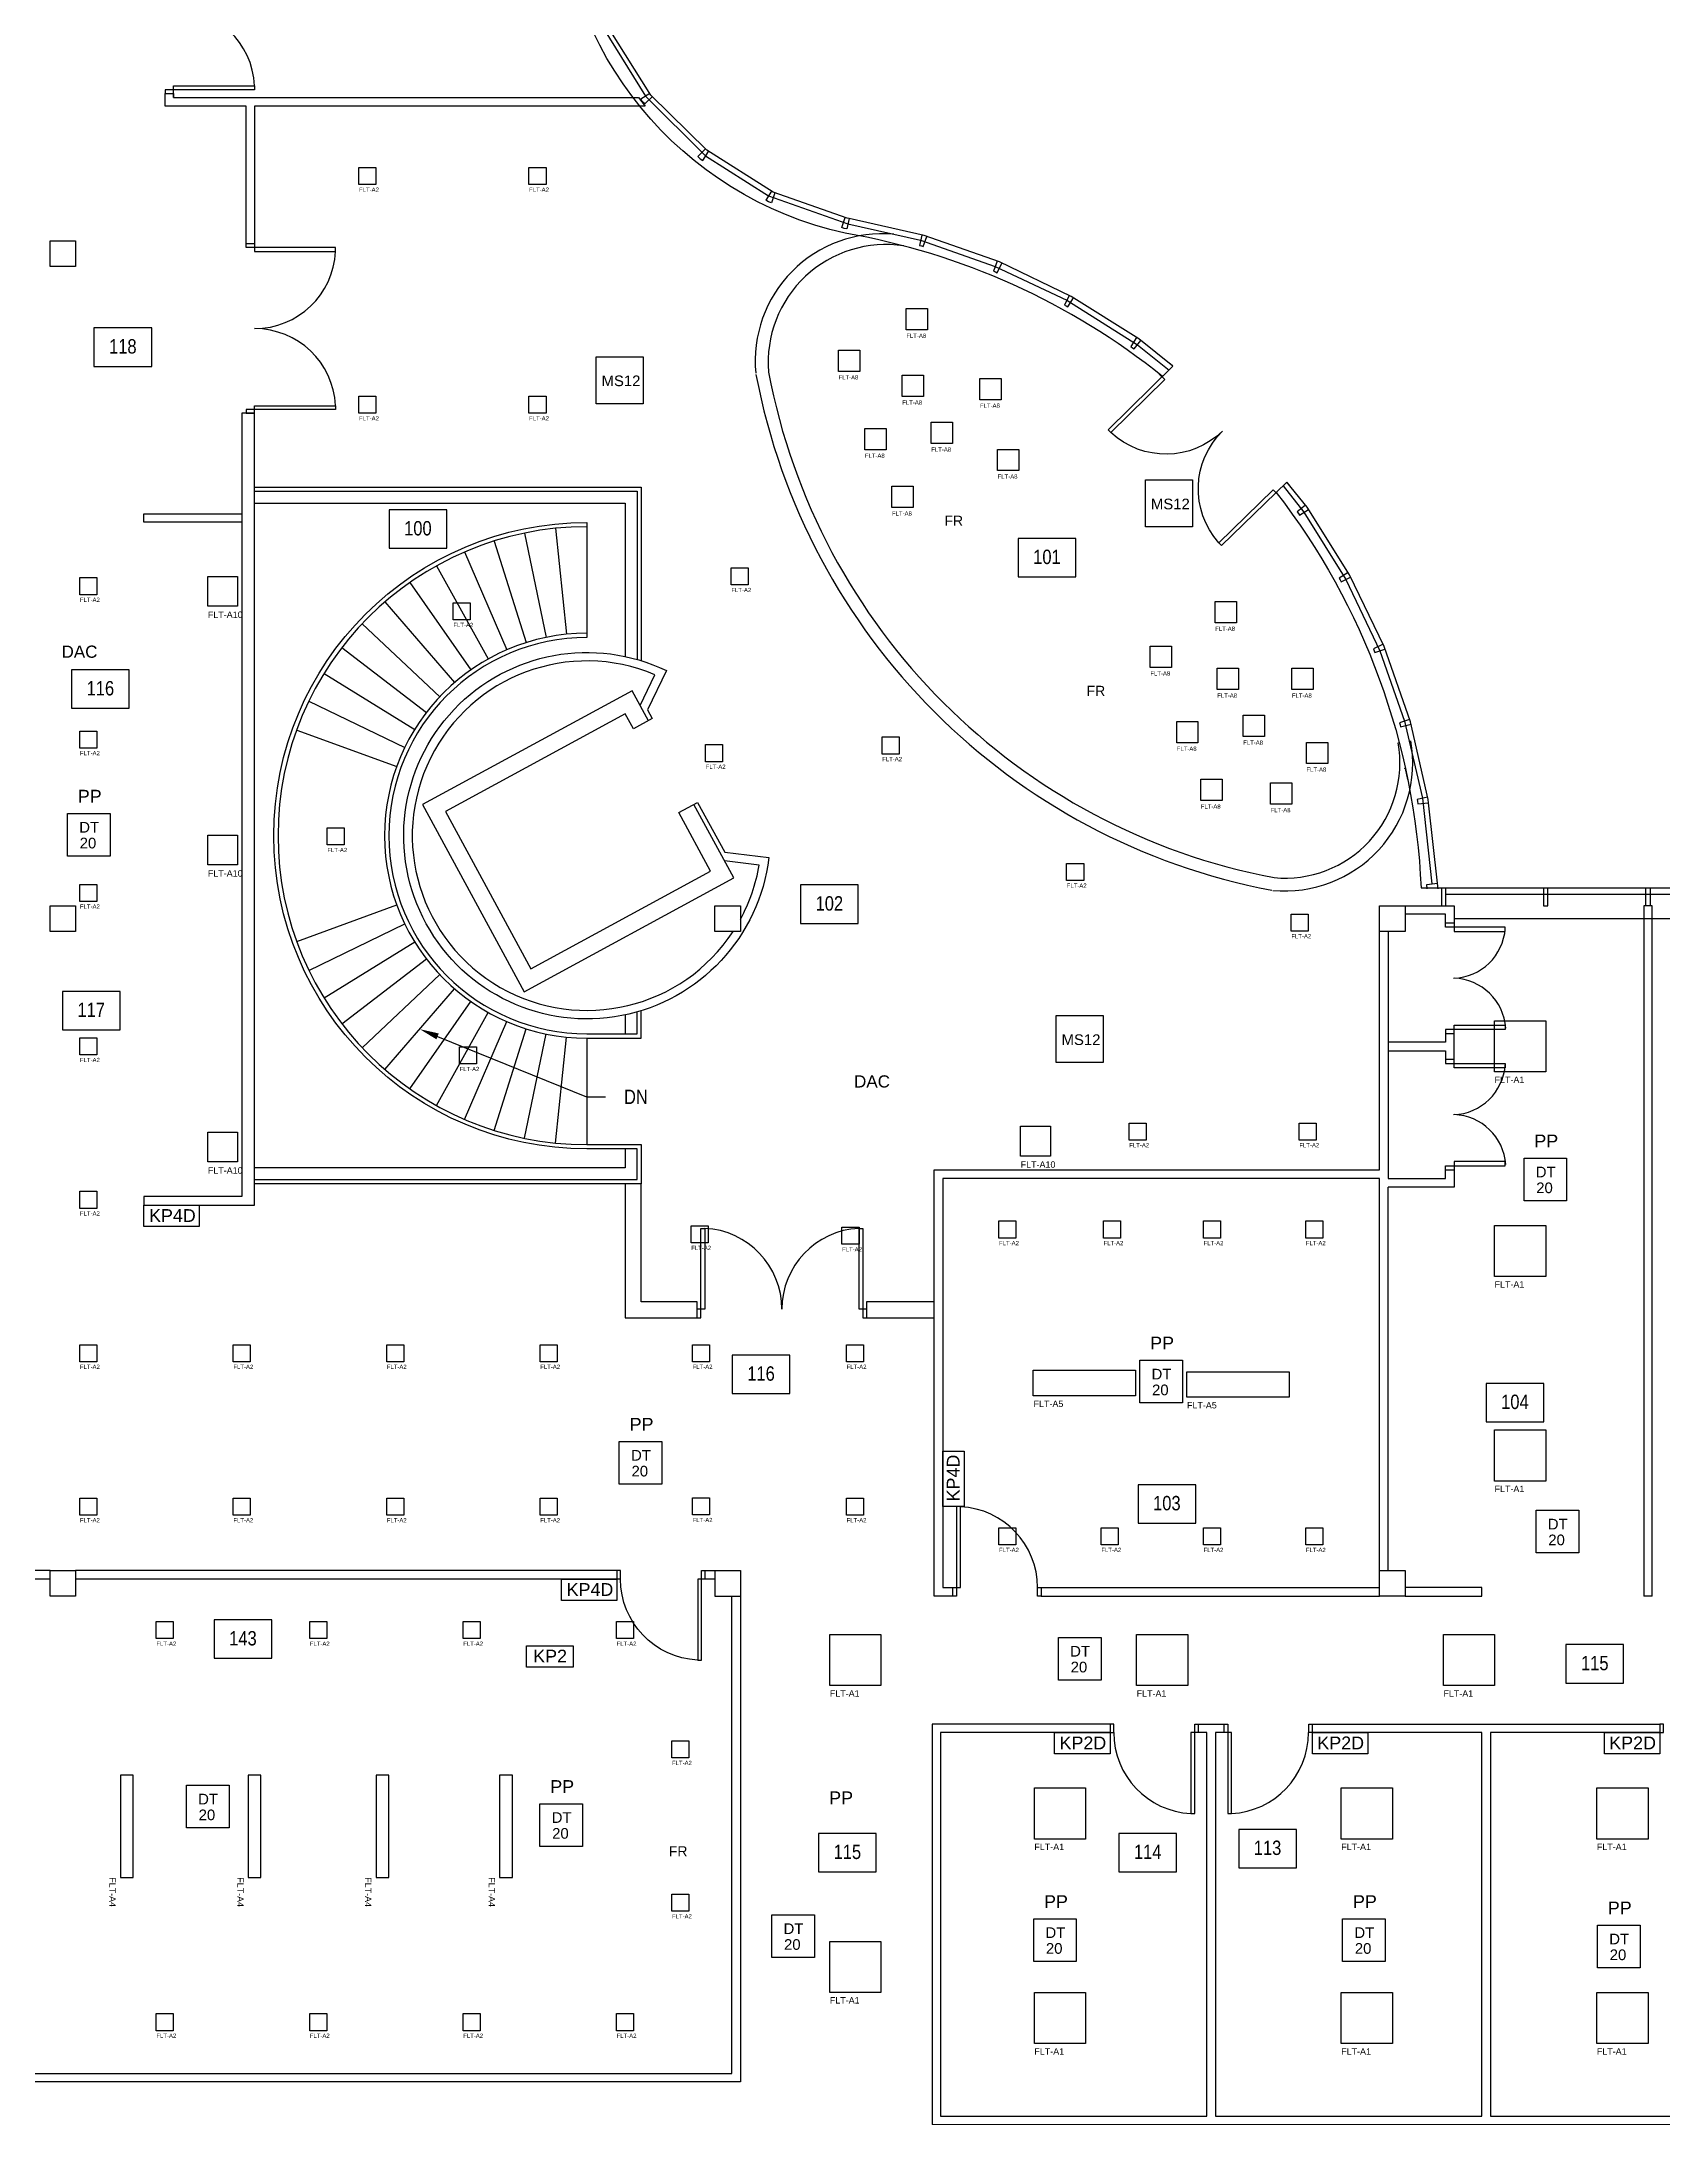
# Model space of a CAD drawing. Header units: inches. Extents: x 0 to 3575, y 0 to 2814.
# Drawn here: x 1002 to 1763, y 823 to 1797 of the extents above; entities that cross this region are included whole.
import ezdxf
from ezdxf import colors
from ezdxf.entities.mleader import LeaderData, LeaderLine
from ezdxf.enums import TextEntityAlignment as Align
from ezdxf.math import Vec2, Vec3

# ---------------------------------------------------------------- set-up
doc = ezdxf.new("R2010")
doc.units = ezdxf.units.IN
doc.header["$MEASUREMENT"] = 0
doc.set_wipeout_variables(frame=1)
doc.layers.get('0').update_dxf_attribs({"color": 255})
doc.layers.add('FLT-Fixtures', color=3, linetype='Continuous')
doc.layers.add('FLT-Peripheral-Devices', color=6, linetype='Continuous')
doc.styles.get("Standard").update_dxf_attribs({"font": 'arial.ttf'})
doc.styles.add('XR-ARCH-NEW$0$DIMS', font='ARIALN.TTF')
doc.styles.add('XR-ARCH-NEW$0$NOTES-UNIV', font='ARIALN.TTF')

# ---------------------------------------------------------------- blocks, each defined once
blk = doc.blocks.new('XR-ARCH-NEW$0$Room No')
blk.add_lwpolyline([(-0.141, 0), (0.141, 0), (0.141, 0.188), (-0.141, 0.188)], close=True)
at = {"style": 'XR-ARCH-NEW$0$NOTES-UNIV'}
blk.add_attdef('ROOM_NO', text='', height=0.0703, dxfattribs=at).set_placement((0, 0.098), align=Align.MIDDLE_CENTER)
blk = doc.blocks.new('FLT-A1')
at = {"layer": 'FLT-Fixtures'}
blk.add_lwpolyline([(0, 24), (24, 24), (24, 0), (0, 0)], close=True, dxfattribs=at)
blk.add_attdef('FLT-A1', (-0.01, -5.18), '', height=3, dxfattribs=at)
blk = doc.blocks.new('FLT-A4')
at = {"layer": 'FLT-Fixtures'}
blk.add_lwpolyline([(0, 6), (48, 6), (48, 0), (0, 0)], close=True, dxfattribs=at)
blk.add_attdef('FLT-A4', (0.1, -5.16), '', height=3, dxfattribs=at)
blk = doc.blocks.new('FLT-A5')
at = {"layer": 'FLT-Fixtures'}
blk.add_lwpolyline([(0, 12), (48, 12), (48, 0), (0, 0)], close=True, dxfattribs=at)
blk.add_attdef('FLT-A5', (0.12, -5.23), '', height=3, dxfattribs=at)
blk = doc.blocks.new('FLT-A2')
at = {"layer": 'FLT-Fixtures'}
blk.add_lwpolyline([(0, 8), (8, 8), (8, 0), (0, 0)], close=True, dxfattribs=at)
blk.add_attdef('FLT-A2', (0.06, -3.37), '', height=2)
blk = doc.blocks.new('FLT-A10-DUMMY')
at = {"layer": 'FLT-Fixtures'}
blk.add_lwpolyline([(0, 14), (14, 14), (14, 0), (0, 0)], close=True, dxfattribs=at)
blk.add_attdef('FLT-A10', (0.07, -5.5), '', height=3, dxfattribs=at)
blk = doc.blocks.new('FLT-A8-DUMMY')
at = {"layer": 'FLT-Fixtures'}
blk.add_lwpolyline([(0, 10), (10, 10), (10, 0), (0, 0)], close=True, dxfattribs=at)
blk.add_attdef('FLT-A8', (0.04, -3.79), '', height=2, dxfattribs=at)
blk = doc.blocks.new('FLT-MS12')
at = {"layer": 'FLT-Peripheral-Devices'}
blk.add_lwpolyline([(0, 22), (22, 22), (22, 0), (0, 0)], close=True, dxfattribs=at)
at = {"layer": 'FLT-Peripheral-Devices', "insert": (2.5, 13.23), "char_height": 5, "attachment_point": 1}
blk.add_mtext('MS12', dxfattribs=at)
blk = doc.blocks.new('FLT-PP')
blk.add_wipeout([(18.97, 0), (0, 0), (0, 12.32), (18.98, 12.32)]).dxf.layer = 'FLT-Peripheral-Devices'
at = {"layer": 'FLT-Peripheral-Devices', "insert": (4.85, 9.03), "char_height": 6.005, "attachment_point": 1, "bg_fill": 2}
blk.add_mtext('PP', dxfattribs=at)
blk = doc.blocks.new('FLT- OAC-DT-2000')
at = {"layer": 'FLT-Peripheral-Devices', "insert": (-4.49, 6.02), "char_height": 5, "attachment_point": 1, "bg_fill": 2}
blk.add_mtext('DT', dxfattribs=at)
at = {"layer": 'FLT-Peripheral-Devices', "insert": (-4.27, -1.39), "char_height": 5, "attachment_point": 1, "bg_fill": 2}
blk.add_mtext('20', dxfattribs=at)
at = {"layer": 'FLT-Peripheral-Devices'}
blk.add_lwpolyline([(-10, 10), (10, 10), (10, -10), (-10, -10)], close=True, dxfattribs=at)
blk = doc.blocks.new('FLT-DAC')
blk.add_wipeout([(0, 12.79), (23.32, 12.79), (23.32, 0), (0, 0)]).dxf.layer = 'FLT-Fixtures'
at = {"layer": 'FLT-Fixtures', "insert": (4.08, 9.19), "char_height": 5.72, "attachment_point": 1, "bg_fill": 2}
blk.add_mtext('DAC', dxfattribs=at)
blk = doc.blocks.new('FLT-KP2L')
at = {"layer": 'FLT-Peripheral-Devices'}
blk.add_lwpolyline([(0, 10), (22, 10), (22, 0), (0, 0)], close=True, dxfattribs=at)
blk.add_text('KP2', height=6.005, dxfattribs=at).set_placement((3.23, 2.12))
blk = doc.blocks.new('FLT-KP2LD')
at = {"layer": 'FLT-Peripheral-Devices'}
blk.add_lwpolyline([(0, 10), (26, 10), (26, 0), (0, 0)], close=True, dxfattribs=at)
blk.add_text('KP2D', height=6.005, dxfattribs=at).set_placement((2.31, 2.12))
blk = doc.blocks.new('FLT- KP4LD')
at = {"layer": 'FLT-Peripheral-Devices'}
blk.add_lwpolyline([(0, 10), (26, 10), (26, 0), (0, 0)], close=True, dxfattribs=at)
blk.add_text('KP4D', height=6.005, dxfattribs=at).set_placement((2.46, 2.12))
blk = doc.blocks.new('FLT-FR')
blk.add_wipeout([(0, 10), (19, 10), (19, 0), (0, 0)])
at = {"insert": (6.1, 7.11), "char_height": 4.725, "attachment_point": 1, "bg_fill": 2}
blk.add_mtext('FR', dxfattribs=at)

msp = doc.modelspace()

# ---------------------------------------------------------------- linework, layer by layer
for p, q in [((1287.72, 1773.03), (1283.51, 1770.37)), ((1344.74, 1727.11), (1342.1, 1722.86)), ((1214.57, 1562.94), (1229.61, 1515.26)), ((1228.85, 1566.66), (1238.96, 1517.69)), ((1243.44, 1568.91), (1248.52, 1519.16)), ((1187.51, 1551.27), (1211.87, 1507.61)), ((1200.74, 1557.8), (1220.54, 1511.89)), ((1175, 1543.43), (1203.68, 1502.48)), ((1163.36, 1534.37), (1196.06, 1496.53)), ((1152.7, 1524.16), (1189.07, 1489.85)), ((1143.14, 1512.93), (1182.8, 1482.49)), ((1134.76, 1500.78), (1177.32, 1474.53)), ((1127.66, 1487.84), (1172.67, 1466.05)), ((1121.92, 1474.25), (1168.9, 1457.15)), ((1659.17, 1399.77), (1659.17, 1391.77)), ((1661.17, 1399.77), (1661.17, 1391.77)), ((1121.92, 1375.06), (1168.9, 1392.16)), ((1665.17, 1385.77), (1942.17, 1385.77)), ((1127.66, 1361.47), (1172.67, 1383.26)), ((1134.76, 1348.53), (1177.32, 1374.78)), ((1143.14, 1336.39), (1182.8, 1366.82)), ((1152.7, 1325.15), (1189.07, 1359.46)), ((1163.36, 1314.95), (1196.06, 1352.78)), ((1175, 1305.88), (1203.68, 1346.84)), ((1187.51, 1298.04), (1211.87, 1341.7)), ((1200.74, 1291.51), (1220.54, 1337.43)), ((1276.17, 1340.56), (1276.17, 1331.66)), ((1214.57, 1286.37), (1229.61, 1334.05)), ((1228.85, 1282.65), (1238.96, 1331.62)), ((1243.44, 1280.41), (1248.52, 1330.15)), ((1634.17, 1079.77), (1634.17, 1259.76)), ((1006.17, 1079.77), (1018.17, 1079.77)), ((1758.17, 1067.77), (1754.17, 1067.77))]:
    msp.add_line(p, q)
for points in [[(1528.28, 1640.16, 0.127386), (1379.3, 1707.42, -0.346372), (1244.73, 1871.77), (1244.17, 1871.77), (1244.17, 2009.77), (1318.17, 2009.77)], [(1140.17, 1626.49, 0.399698), (1102.17, 1662.64, 0.399698), (1140.17, 1698.79)], [(1406.82, 1701.44, 0.484753), (1343.39, 1642.27, 0.308275), (1580.67, 1404.98, 0.495468), (1638.9, 1468.17), (1639.54, 1468.33)], [(1554.67, 1562.16, -0.399698), (1556.53, 1614.57, -0.399698), (1504.09, 1613.82)], [(1581.68, 1585.76, -0.155223), (1649.63, 1400.16), (2586.17, 1400.16), (2586.17, 123.77), (926.17, 123.77), (926.17, 461.77), (946.47, 461.77), (946.47, 420.77), (948.47, 420.77), (948.47, 456.77), (944.47, 456.77)], [(1102.17, 1263.27), (1281.67, 1263.27), (1281.67, 1277.66), (1258.17, 1277.66, -1), (1258.17, 1571.66), (1258.17, 1517.66, 1), (1258.17, 1331.66), (1281.67, 1331.66), (1281.67, 1341.93)], [(1258.17, 1519.66, 1), (1258.17, 1329.66), (1258.17, 1279.66), (1283.67, 1279.66), (1283.67, 1261.27), (1102.17, 1261.27)], [(1343.55, 1414.36, -3.114687), (1295.44, 1502.16), (1286.54, 1483.65), (1288.74, 1479.59), (1279.95, 1474.82), (1276.14, 1481.85), (1191.77, 1436.04), (1231.85, 1362.22), (1316.22, 1408.03), (1301.29, 1435.53), (1310.08, 1440.3), (1322.8, 1416.86), (1343.55, 1414.36)], [(1283.11, 1485.76), (1290.06, 1500.2, 2.136992), (1326.79, 1379.77)], [(1330.17, 1385.41, 0.082738), (1339.01, 1410.88), (1322.71, 1412.84)], [(1385.82, 1240.39, 0.399698), (1349.67, 1202.39, 0.399698), (1313.52, 1240.39)], [(1310.07, 1037.77, -0.399698), (1273.92, 1075.77), (1018.17, 1075.77)]]:
    msp.add_lwpolyline(points, format="xyb")
for points in [[(1249.63, 1871.77), (1253.68, 1838.75), (1265.9, 1803.46), (1285.61, 1771.7), (1313.83, 1743.72), (1343.4, 1725), (1380.65, 1711.87), (1414.77, 1704.08), (1449.81, 1691.82), (1483.34, 1675.94), (1516.55, 1655.07), (1531.37, 1643.18)], [(1381.2, 1714.3), (1380.3, 1714.5), (1345.51, 1726.62), (1314.39, 1746.32), (1288.21, 1772.25), (1268.55, 1803.4), (1268.25, 1804.27), (1256.67, 1837.3), (1251.96, 1835.65), (1251.56, 1836.78), (1251.18, 1838.43), (1256.17, 1839.07)], [(1064.17, 1771.1), (1064.17, 1776.52), (1102.17, 1776.52), (1102.17, 1774.77), (1060.17, 1774.77), (1060.17, 1773.02), (1064.17, 1773.02), (1064.17, 1771.1), (1282.31, 1771.1), (1285.47, 1767.1), (1102.17, 1767.1), (1102.17, 1702.39), (1098.17, 1702.39), (1098.17, 1767.1), (1060.17, 1767.1), (1060.17, 1773.02)], [(1288.86, 1771.6), (1285.35, 1768.05), (1284.29, 1769.1), (1283.49, 1770.36)], [(1313.73, 1746.97), (1310.21, 1743.42), (1311.25, 1742.39), (1312.49, 1741.61), (1315.16, 1745.83)], [(1346.38, 1726.32), (1344.74, 1721.6), (1343.33, 1722.09), (1342.06, 1722.89)], [(1533.21, 1644.99), (1517.17, 1657.78), (1485.5, 1677.68), (1451.81, 1693.9), (1416.5, 1706.26), (1381.21, 1714.31), (1380.09, 1709.42), (1378.92, 1709.69), (1377.79, 1710.08), (1379.43, 1714.8)], [(1415.33, 1706.52), (1414.22, 1701.65), (1415.12, 1701.44), (1415.99, 1701.14), (1417.64, 1705.86)], [(1102.17, 1702.39), (1102.17, 1698.89), (1140.17, 1698.89), (1140.17, 1700.64), (1098.17, 1700.64), (1098.17, 1702.39)], [(1450.67, 1694.3), (1449.02, 1689.58), (1449.89, 1689.28), (1450.72, 1688.88), (1452.89, 1693.38)], [(1484.42, 1678.2), (1482.25, 1673.69), (1483.08, 1673.29), (1483.86, 1672.8), (1486.52, 1677.04)], [(1516.16, 1658.42), (1513.5, 1654.18), (1514.28, 1653.69), (1515, 1653.12), (1518.11, 1657.03)], [(1526.69, 1641.18), (1529.46, 1638.8), (1504.02, 1613.89), (1502.79, 1615.14), (1533.21, 1644.99), (1531.83, 1646.09)], [(1102.17, 1622.89), (1096.17, 1622.89), (1096.17, 1255.27), (1050.17, 1255.27), (1050.17, 1251.27), (1102.17, 1251.27), (1102.17, 1626.39), (1140.17, 1626.39), (1140.17, 1624.64), (1098.17, 1624.64), (1098.17, 1622.89), (1102.17, 1622.89)], [(1582.57, 1584.59), (1580.19, 1587), (1554.74, 1562.08), (1555.96, 1560.83), (1586.71, 1590.64), (1587.88, 1589.18)], [(1584.86, 1588.84), (1594.7, 1576.42), (1614.35, 1544.93), (1630.35, 1511.44), (1641.91, 1478.41), (1650.28, 1442.25), (1654.69, 1402.09)], [(1657.7, 1399.77), (1657.41, 1402.38), (1653.2, 1440.15), (1652.98, 1441.63), (1644.66, 1478.1), (1632.31, 1513.4), (1616.08, 1547.1), (1596.18, 1578.77), (1586.71, 1590.64)], [(1102.17, 1588.27), (1283.67, 1588.27), (1283.67, 1506.79)], [(1102.17, 1586.27), (1281.67, 1586.27), (1281.67, 1507.38)], [(1276.17, 1277.66), (1276.17, 1268.77), (1102.17, 1268.77), (1102.17, 1580.77), (1276.17, 1580.77), (1276.17, 1508.75)], [(1595.43, 1579.71), (1591.52, 1576.59), (1592.1, 1575.87), (1592.59, 1575.09), (1596.82, 1577.75)], [(1096.17, 1571.77), (1050.17, 1571.77), (1050.17, 1575.77), (1096.17, 1575.77)], [(1615.44, 1548.12), (1611.21, 1545.46), (1611.7, 1544.68), (1612.1, 1543.85), (1616.6, 1546.02)], [(1631.79, 1514.48), (1627.28, 1512.31), (1627.68, 1511.48), (1627.99, 1510.62), (1632.71, 1512.27)], [(1286.98, 1478.64), (1279.35, 1492.7), (1180.92, 1439.25), (1228.64, 1351.37), (1327.07, 1404.82), (1308.32, 1439.35)], [(1644.27, 1479.23), (1639.55, 1477.58), (1639.85, 1476.71), (1640.05, 1475.82), (1644.93, 1476.93)], [(1641.68, 1456.39), (1642.21, 1456.23), (1643.21, 1450.96)], [(1652.72, 1442.81), (1647.84, 1441.69), (1648.05, 1440.8), (1648.18, 1439.6), (1653.2, 1440.15)], [(1652.56, 1399.77), (1652.33, 1401.83), (1657.36, 1402.38)], [(1661.17, 1397.27), (2576.17, 1397.27)], [(1707.17, 1399.77), (1707.17, 1391.77), (1709.17, 1391.77), (1709.17, 1399.77)], [(1757.17, 1399.77), (1757.17, 1391.77), (1755.17, 1391.77), (1755.17, 1399.77)], [(1471.42, 1067.77), (1630.17, 1067.77), (1630.17, 1263.77), (1425.17, 1263.77), (1425.17, 1071.77), (1433.42, 1071.77), (1433.42, 1109.77), (1431.67, 1109.77), (1431.67, 1067.77), (1421.17, 1067.77), (1421.17, 1267.77), (1630.17, 1267.77), (1630.17, 1391.77), (1665.17, 1391.77), (1665.17, 1379.77), (1689.17, 1379.77), (1689.17, 1381.77), (1661.17, 1381.77), (1661.17, 1387.77), (1642.17, 1387.77)], [(1642.17, 1391.77), (1642.17, 1379.77), (1630.17, 1379.77)], [(1758.17, 1067.77), (1758.17, 1391.77), (1754.17, 1391.77), (1754.17, 1067.77)], [(1634.17, 1379.77), (1634.17, 1263.76), (1661.17, 1263.76), (1661.17, 1269.76), (1665.17, 1269.76)], [(1661.17, 1383.77), (1665.17, 1383.77)], [(1258.17, 1329.66), (1283.67, 1329.66), (1283.67, 1342.52)], [(1634.17, 1323.76), (1661.17, 1323.76), (1661.17, 1317.76), (1689.17, 1317.76), (1689.17, 1315.76), (1665.17, 1315.76), (1665.17, 1335.76), (1689.17, 1335.76), (1689.17, 1333.76), (1661.17, 1333.76), (1661.17, 1327.76), (1634.17, 1327.76)], [(1661.17, 1331.76), (1665.17, 1331.76)], [(1661.17, 1319.76), (1665.17, 1319.76)], [(1665.17, 1269.75), (1689.17, 1269.75), (1689.17, 1271.75), (1665.17, 1271.75), (1665.17, 1259.76), (1634.17, 1259.76)], [(1665.17, 1267.76), (1661.17, 1267.76)], [(1276.17, 1261.27), (1276.17, 1198.39), (1311.67, 1198.39), (1311.67, 1240.39), (1313.42, 1240.39), (1313.42, 1202.39), (1309.92, 1202.39)], [(1309.92, 1198.39), (1309.92, 1205.89), (1283.67, 1205.89), (1283.67, 1261.27)], [(1389.44, 1202.39), (1385.92, 1202.39), (1385.92, 1240.39), (1387.67, 1240.39), (1387.67, 1198.39), (1421.17, 1198.39)], [(1421.17, 1205.89), (1389.44, 1205.89), (1389.44, 1198.39)], [(1273.92, 1075.77), (1273.92, 1079.77), (1018.17, 1079.77), (1018.17, 1067.77), (1006.17, 1067.77), (1006.17, 1079.77), (934.17, 1079.77)], [(1006.17, 1075.77), (938.17, 1075.77), (938.17, 843.77), (1326.17, 843.77), (1326.17, 1067.77)], [(1272.17, 1079.77), (1272.17, 1075.77)], [(1313.67, 1075.77), (1313.67, 1079.77)], [(1318.17, 1079.77), (1318.17, 1067.77), (1330.17, 1067.77)], [(1630.17, 1079.77), (1642.17, 1079.77), (1642.17, 1067.77), (1630.17, 1067.77)], [(1429.92, 1067.77), (1429.92, 1071.77)], [(1471.42, 1071.77), (1471.42, 1067.77), (1469.67, 1067.77), (1469.67, 1071.77)], [(1469.67, 1071.77), (1630.17, 1071.77)], [(1642.17, 1067.77), (1678.17, 1067.77), (1678.17, 1071.77), (1642.17, 1071.77)], [(1503.67, 1007.77), (1503.67, 1003.77), (1505.42, 1003.77), (1505.42, 1007.77), (1420.17, 1007.77)], [(1420.17, 1007.77), (1420.17, 819.77), (1845.92, 819.77), (1845.92, 635.77), (1891.92, 635.77), (1891.92, 639.77), (1849.92, 639.77), (1849.92, 819.77), (1951.94, 819.77), (1951.94, 767.77)], [(1549.17, 823.77), (1549.17, 1003.77), (1541.67, 1003.77), (1541.67, 965.77), (1543.42, 965.77), (1543.42, 1007.77), (1558.92, 1007.77), (1558.92, 965.77), (1560.67, 965.77), (1560.67, 1003.77), (1553.17, 1003.77), (1553.17, 823.77), (1678.17, 823.77), (1678.17, 1003.77)], [(1545.17, 1003.77), (1545.17, 1007.77)], [(1557.17, 1003.77), (1557.17, 1007.77)], [(1598.67, 1003.77), (1596.92, 1003.77), (1596.92, 1007.77), (1598.67, 1007.77)], [(1678.17, 1003.77), (1598.67, 1003.77), (1598.67, 1007.77), (1761.67, 1007.77), (1761.67, 1003.77), (1682.17, 1003.77)], [(1682.17, 1003.77), (1682.17, 823.77), (1807.17, 823.77), (1807.17, 1003.77), (1799.67, 1003.77), (1799.67, 965.77), (1801.42, 965.77), (1801.42, 1007.77), (1816.92, 1007.77), (1816.92, 965.77), (1818.67, 965.77), (1818.67, 1003.77), (1811.17, 1003.77), (1811.17, 823.77), (2004.17, 823.77), (2004.17, 1003.77)], [(1761.67, 1003.77), (1763.42, 1003.77), (1763.42, 1007.77), (1761.67, 1007.77)], [(1503.67, 1003.77), (1424.17, 1003.77)], [(1424.17, 1003.77), (1424.17, 823.77), (1549.17, 823.77)]]:
    msp.add_lwpolyline(points)
for points in [[(1018.17, 1703.77), (1018.17, 1691.77), (1006.17, 1691.77), (1006.17, 1703.77)], [(1006.17, 1391.77), (1018.17, 1391.77), (1018.17, 1379.77), (1006.17, 1379.77)], [(1330.17, 1391.77), (1330.17, 1379.77), (1318.17, 1379.77), (1318.17, 1391.77)]]:
    msp.add_lwpolyline(points, close=True)
for centre, radius, start, end in [((1064.17, 1774.72), 38.04, 2.85402, 90), ((1396.93, 1647.41, 168), 59.79, 85.0026, 185.47813), ((1636.17, 1697.77), 304, 190.73355, 259.26645), ((1258.17, 1424.66), 145, 90, 270), ((1585.73, 1458.74), 60, 264.62304, 10.05084), ((1664.03, 1382.96), 25.22, 272.09107, 355.9669), ((1664.25, 1332.56), 25.22, 4.0331, 87.90893), ((1664.03, 1318.95), 25.22, 272.09107, 355.9669), ((1664.25, 1268.56), 25.22, 4.0331, 87.90893), ((1431.63, 1071.77), 38.04, 0, 87.14598), ((1543.47, 1003.77), 38.04, 180, 267.14598), ((1558.78, 1003.76), 38.04, 272.85402, 0)]:
    msp.add_arc(centre, radius, start, end)

# ---------------------------------------------------------------- block references
at = {"xscale": 96, "yscale": 96, "zscale": 96}
for p, values in [((1040.33, 1644.91), {'ROOM_NO': '118'}), ((1178.82, 1559.53), {'ROOM_NO': '100'}), ((1474.07, 1546.11), {'ROOM_NO': '101'}), ((1029.79, 1484.45), {'ROOM_NO': '116'}), ((1371.93, 1383.49), {'ROOM_NO': '102'}), ((1025.5, 1333.54), {'ROOM_NO': '117'}), ((1339.87, 1162.85), {'ROOM_NO': '116'}), ((1693.7, 1149.55), {'ROOM_NO': '104'}), ((1530.35, 1102.02), {'ROOM_NO': '103'}), ((1096.71, 1038.61), {'ROOM_NO': '143'}), ((1731.2, 1026.98), {'ROOM_NO': '115'}), ((1380.39, 938.37), {'ROOM_NO': '115'}), ((1521.35, 938.37), {'ROOM_NO': '114'}), ((1577.6, 940.27), {'ROOM_NO': '113'})]:
    msp.add_blockref('XR-ARCH-NEW$0$Room No', p, dxfattribs=at).add_auto_attribs(values)
at = {"layer": 'FLT-Fixtures'}
for name, p, values in [('FLT-A2', (1151.15, 1730.22), {'FLT-A2': 'FLT-A2'}), ('FLT-A2', (1230.95, 1730.22), {'FLT-A2': 'FLT-A2'}), ('FLT-A8-DUMMY', (1408.03, 1662.08), {'FLT-A8': 'FLT-A8'}), ('FLT-A8-DUMMY', (1376.19, 1642.56), {'FLT-A8': 'FLT-A8'}), ('FLT-A8-DUMMY', (1406.11, 1630.74), {'FLT-A8': 'FLT-A8'}), ('FLT-A8-DUMMY', (1442.61, 1629.28), {'FLT-A8': 'FLT-A8'}), ('FLT-A2', (1151.15, 1622.9), {'FLT-A2': 'FLT-A2'}), ('FLT-A2', (1230.95, 1622.9), {'FLT-A2': 'FLT-A2'}), ('FLT-A8-DUMMY', (1419.73, 1608.67), {'FLT-A8': 'FLT-A8'}), ('FLT-A8-DUMMY', (1388.57, 1605.79), {'FLT-A8': 'FLT-A8'}), ('FLT-A8-DUMMY', (1450.89, 1595.98), {'FLT-A8': 'FLT-A8'}), ('FLT-A8-DUMMY', (1401.31, 1578.69), {'FLT-A8': 'FLT-A8'}), ('FLT-A2', (1325.88, 1542.33), {'FLT-A2': 'FLT-A2'}), ('FLT-A2', (1020.17, 1537.77), {'FLT-A2': 'FLT-A2'}), ('FLT-A10-DUMMY', (1080.17, 1532.37), {'FLT-A10': 'FLT-A10'}), ('FLT-A2', (1195.42, 1525.93), {'FLT-A2': 'FLT-A2'}), ('FLT-A8-DUMMY', (1552.97, 1524.57), {'FLT-A8': 'FLT-A8'}), ('FLT-A8-DUMMY', (1522.58, 1503.59), {'FLT-A8': 'FLT-A8'}), ('FLT-A8-DUMMY', (1553.95, 1493.22), {'FLT-A8': 'FLT-A8'}), ('FLT-A8-DUMMY', (1589, 1493.22), {'FLT-A8': 'FLT-A8'}), ('FLT-A2', (1020.17, 1465.77), {'FLT-A2': 'FLT-A2'}), ('FLT-A8-DUMMY', (1534.95, 1468.28), {'FLT-A8': 'FLT-A8'}), ('FLT-A8-DUMMY', (1566.11, 1471.16), {'FLT-A8': 'FLT-A8'}), ('FLT-A2', (1313.86, 1459.39), {'FLT-A2': 'FLT-A2'}), ('FLT-A2', (1396.67, 1462.99), {'FLT-A2': 'FLT-A2'}), ('FLT-A8-DUMMY', (1595.82, 1458.47), {'FLT-A8': 'FLT-A8'}), ('FLT-A8-DUMMY', (1546.24, 1441.17), {'FLT-A8': 'FLT-A8'}), ('FLT-A8-DUMMY', (1579.04, 1439.47), {'FLT-A8': 'FLT-A8'}), ('FLT-A10-DUMMY', (1080.17, 1410.96), {'FLT-A10': 'FLT-A10'}), ('FLT-A2', (1136.26, 1420.31), {'FLT-A2': 'FLT-A2'}), ('FLT-A2', (1483.3, 1403.6), {'FLT-A2': 'FLT-A2'}), ('FLT-A2', (1020.17, 1393.77), {'FLT-A2': 'FLT-A2'}), ('FLT-A2', (1588.71, 1379.86), {'FLT-A2': 'FLT-A2'}), ('FLT-A1', (1684.17, 1313.77), {'FLT-A1': 'FLT-A1'}), ('FLT-A2', (1020.17, 1321.77), {'FLT-A2': 'FLT-A2'}), ('FLT-A2', (1198.29, 1317.54), {'FLT-A2': 'FLT-A2'}), ('FLT-A10-DUMMY', (1461.66, 1274.32), {'FLT-A10': 'FLT-A10'}), ('FLT-A2', (1512.66, 1281.77), {'FLT-A2': 'FLT-A2'}), ('FLT-A2', (1592.47, 1281.77), {'FLT-A2': 'FLT-A2'}), ('FLT-A10-DUMMY', (1080.17, 1271.56), {'FLT-A10': 'FLT-A10'}), ('FLT-A2', (1020.17, 1249.77), {'FLT-A2': 'FLT-A2'}), ('FLT-A2', (1307.07, 1233.59), {'FLT-A2': 'FLT-A2'}), ('FLT-A2', (1377.86, 1232.9), {'FLT-A2': 'FLT-A2'}), ('FLT-A2', (1451.53, 1235.84), {'FLT-A2': 'FLT-A2'}), ('FLT-A2', (1500.55, 1235.84), {'FLT-A2': 'FLT-A2'}), ('FLT-A2', (1547.53, 1235.84), {'FLT-A2': 'FLT-A2'}), ('FLT-A2', (1595.53, 1235.84), {'FLT-A2': 'FLT-A2'}), ('FLT-A1', (1684.17, 1217.77), {'FLT-A1': 'FLT-A1'}), ('FLT-A2', (1020.17, 1177.77), {'FLT-A2': 'FLT-A2'}), ('FLT-A2', (1092.17, 1177.77), {'FLT-A2': 'FLT-A2'}), ('FLT-A2', (1164.17, 1177.77), {'FLT-A2': 'FLT-A2'}), ('FLT-A2', (1236.17, 1177.77), {'FLT-A2': 'FLT-A2'}), ('FLT-A2', (1307.73, 1177.77), {'FLT-A2': 'FLT-A2'}), ('FLT-A2', (1379.99, 1177.77), {'FLT-A2': 'FLT-A2'}), ('FLT-A5', (1467.67, 1161.77), {'FLT-A5': 'FLT-A5'}), ('FLT-A5', (1539.67, 1161.09), {'FLT-A5': 'FLT-A5'}), ('FLT-A1', (1684.17, 1121.77), {'FLT-A1': 'FLT-A1'}), ('FLT-A2', (1020.17, 1105.77), {'FLT-A2': 'FLT-A2'}), ('FLT-A2', (1092.17, 1105.77), {'FLT-A2': 'FLT-A2'}), ('FLT-A2', (1164.17, 1105.77), {'FLT-A2': 'FLT-A2'}), ('FLT-A2', (1236.17, 1105.77), {'FLT-A2': 'FLT-A2'}), ('FLT-A2', (1307.73, 1105.88), {'FLT-A2': 'FLT-A2'}), ('FLT-A2', (1379.99, 1105.77), {'FLT-A2': 'FLT-A2'}), ('FLT-A2', (1451.53, 1091.84), {'FLT-A2': 'FLT-A2'}), ('FLT-A2', (1499.55, 1091.84), {'FLT-A2': 'FLT-A2'}), ('FLT-A2', (1547.53, 1091.84), {'FLT-A2': 'FLT-A2'}), ('FLT-A2', (1595.53, 1091.84), {'FLT-A2': 'FLT-A2'}), ('FLT-A2', (1056.03, 1047.84), {'FLT-A2': 'FLT-A2'}), ('FLT-A2', (1128.03, 1047.84), {'FLT-A2': 'FLT-A2'}), ('FLT-A2', (1200.03, 1047.84), {'FLT-A2': 'FLT-A2'}), ('FLT-A2', (1272.03, 1047.84), {'FLT-A2': 'FLT-A2'}), ('FLT-A1', (1372.17, 1025.77), {'FLT-A1': 'FLT-A1'}), ('FLT-A1', (1516.17, 1025.77), {'FLT-A1': 'FLT-A1'}), ('FLT-A1', (1660.17, 1025.77), {'FLT-A1': 'FLT-A1'}), ('FLT-A2', (1298.03, 991.88), {'FLT-A2': 'FLT-A2'}), ('FLT-A1', (1468.17, 953.77), {'FLT-A1': 'FLT-A1'}), ('FLT-A1', (1612.17, 953.77), {'FLT-A1': 'FLT-A1'}), ('FLT-A1', (1732.17, 953.77), {'FLT-A1': 'FLT-A1'}), ('FLT-A2', (1298.03, 919.88), {'FLT-A2': 'FLT-A2'}), ('FLT-A1', (1372.17, 881.77), {'FLT-A1': 'FLT-A1'}), ('FLT-A1', (1468.17, 857.77), {'FLT-A1': 'FLT-A1'}), ('FLT-A1', (1612.17, 857.77), {'FLT-A1': 'FLT-A1'}), ('FLT-A1', (1732.17, 857.77), {'FLT-A1': 'FLT-A1'}), ('FLT-A2', (1056.03, 863.84), {'FLT-A2': 'FLT-A2'}), ('FLT-A2', (1128.03, 863.84), {'FLT-A2': 'FLT-A2'}), ('FLT-A2', (1200.03, 863.84), {'FLT-A2': 'FLT-A2'}), ('FLT-A2', (1272.03, 863.84), {'FLT-A2': 'FLT-A2'})]:
    msp.add_blockref(name, p, dxfattribs=at).add_auto_attribs(values)
ref = msp.add_blockref('FLT-A4', (1039.17, 935.77), dxfattribs=dict(at, xscale=-1, rotation=270))
ref.add_attrib('FLT-A4', 'FLT-A4', (1034.02, 935.86), dxfattribs={"height": 3, "rotation": 270})
ref = msp.add_blockref('FLT-A4', (1099.17, 935.77), dxfattribs=dict(at, xscale=-1, rotation=270))
ref.add_attrib('FLT-A4', 'FLT-A4', (1094.02, 935.86), dxfattribs={"height": 3, "rotation": 270})
ref = msp.add_blockref('FLT-A4', (1159.17, 935.77), dxfattribs=dict(at, xscale=-1, rotation=270))
ref.add_attrib('FLT-A4', 'FLT-A4', (1154.02, 935.86), dxfattribs={"height": 3, "rotation": 270})
ref = msp.add_blockref('FLT-A4', (1217.17, 935.77), dxfattribs=dict(at, xscale=-1, rotation=270))
ref.add_attrib('FLT-A4', 'FLT-A4', (1212.02, 935.86), dxfattribs={"height": 3, "rotation": 270})
at = {"layer": 'FLT-Peripheral-Devices'}
for name, p in [('FLT-MS12', (1262.52, 1627.4)), ('FLT-MS12', (1520.36, 1569.61)), ('FLT-MS12', (1478.43, 1318.2)), ('FLT- KP4LD', (1050.17, 1241.27)), ('FLT- KP4LD', (1246.17, 1065.77)), ('FLT-KP2L', (1229.72, 1034.52)), ('FLT-KP2LD', (1477.67, 993.77)), ('FLT-KP2LD', (1598.67, 993.77)), ('FLT-KP2LD', (1735.67, 993.77))]:
    msp.add_blockref(name, p, dxfattribs=at)
at = {"layer": 'FLT-Peripheral-Devices', "rotation": 90}
msp.add_blockref('FLT- KP4LD', (1435.17, 1109.79), dxfattribs=at)

# ---------------------------------------------------------------- leaders
ml = msp.add_multileader_mtext('Standard')
ml.set_content('DN', color=256, style='XR-ARCH-NEW$0$DIMS')
ml.set_leader_properties(color=256, linetype='ByLayer', lineweight=-1)
ml.build(insert=Vec2(0, 0))
ml.multileader.update_dxf_attribs({"text_left_attachment_type": 2, "text_right_attachment_type": 2, "dogleg_length": 0.0938, "arrow_head_size": 9, "scale": 96})
ctx = ml.context
ctx.base_point, ctx.scale, ctx.char_height, ctx.arrow_head_size, ctx.landing_gap_size, ctx.plane_origin = Vec3(1266.92, 1302.11), 96, 6.75, 9, 8.64, Vec3(1179.71, 1333.86)
ctx.left_attachment, ctx.right_attachment = 2, 2
notes = []
notes.append((ctx, [(0, (1, 1, 0), (1257.92, 1302.11), (1, 0), 9, [(0, [(1179.71, 1333.86)], 0, [])])]))
ctx.mtext.insert, ctx.mtext.rotation, ctx.mtext.flow_direction = Vec3(1275.56, 1305.48), 6.283185, 5
for ctx, leaders in notes:
    for number, flags, end, landing, length, lines in leaders:
        leader = LeaderData()
        leader.index, (leader.has_last_leader_line, leader.has_dogleg_vector, leader.attachment_direction) = number, flags
        leader.last_leader_point, leader.dogleg_vector, leader.dogleg_length = Vec3(end), Vec3(landing), length
        for number, points, colour, breaks in lines:
            line = LeaderLine()
            line.index, line.vertices, line.color, line.breaks = number, Vec3.list(points), colors.encode_raw_color(colour), breaks
            leader.lines.append(line)
        ctx.leaders.append(leader)

# ---------------------------------------------------------------- next in the draw order: block references
at = {"layer": 'FLT-Fixtures'}
for name, p in [('FLT-FR', (1419.82, 1567.73)), ('FLT-DAC', (1007.48, 1504.69)), ('FLT-FR', (1486.52, 1487.89)), ('FLT-DAC', (1379.44, 1303.01)), ('FLT-FR', (1290.46, 943.28))]:
    msp.add_blockref(name, p, dxfattribs=at)
at = {"layer": 'FLT-Peripheral-Devices'}
for name, p in [('FLT-PP', (1014.36, 1437.16)), ('FLT-PP', (1697.98, 1275.36)), ('FLT-PP', (1517.66, 1180.52)), ('FLT-PP', (1273.36, 1142.4)), ('FLT- OAC-DT-2000', (1713.64, 1098.06)), ('FLT- OAC-DT-2000', (1489.46, 1038.39)), ('FLT-PP', (1236.11, 972.39)), ('FLT- OAC-DT-2000', (1080.18, 969.01)), ('FLT-PP', (1367.02, 967.1)), ('FLT-PP', (1467.85, 918.39)), ('FLT-PP', (1612.85, 918.39)), ('FLT-PP', (1732.47, 915.41)), ('FLT- OAC-DT-2000', (1354.93, 908.18))]:
    msp.add_blockref(name, p, dxfattribs=at)

# ---------------------------------------------------------------- next in the draw order: block references
for p in [(1024.36, 1425.09), (1707.98, 1263.3), (1527.66, 1168.45), (1283.36, 1130.34), (1246.11, 960.33), (1477.85, 906.33), (1622.85, 906.33), (1742.47, 903.35)]:
    msp.add_blockref('FLT- OAC-DT-2000', p, dxfattribs=at)

# ---------------------------------------------------------------- next in the draw order: linework, layer by layer
msp.add_lwpolyline([(1318.17, 1075.77), (1310.17, 1075.77), (1310.17, 1037.77), (1311.92, 1037.77), (1311.92, 1079.77), (1330.17, 1079.77), (1330.17, 839.77), (694.17, 839.77), (694.17, 1143.75), (890.42, 1143.75), (890.42, 1139.75), (888.67, 1139.75), (888.67, 1143.75)])

doc.saveas('drawing.dxf')
